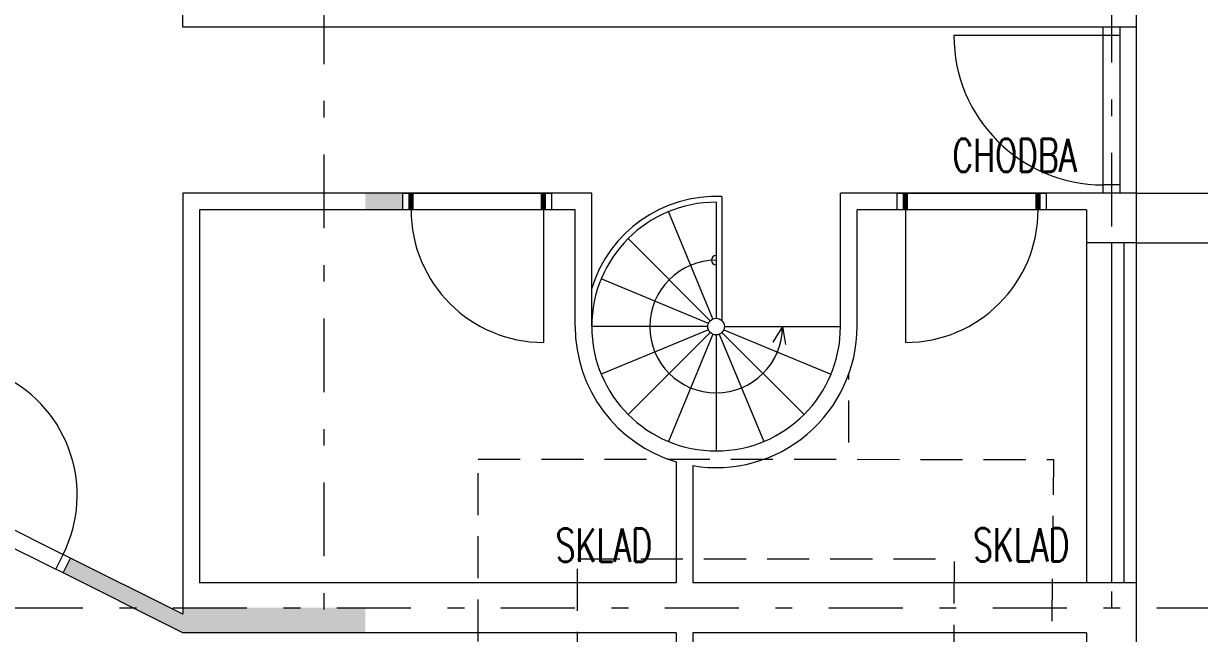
# Model space of a CAD drawing. Header units: metres. Extents: x -45 to 1930, y -347 to 488.
# Drawn here: x 151.78 to 158.87, y -26.01 to -22.33 of the extents above; entities that cross this region are included whole.
import ezdxf

# ---------------------------------------------------------------- set-up
doc = ezdxf.new("R2010")
doc.units = ezdxf.units.M
doc.linetypes.add('ČERCHOVANÁ', pattern=[25.4, 12.7, -6.35, 0, -6.35])
doc.linetypes.add('ČÁRKOVANÁ', pattern=[19.05, 12.7, -6.35])
for name, color, linetype in [('dveře', 3, 'Continuous'), ('okna', 4, 'Continuous'), ('OSA', 7, 'ČERCHOVANÁ'), ('popis', 6, 'Continuous'), ('SRAFY', 3, 'Continuous'), ('zariz.predmety', 203, 'Continuous'), ('ZDIVO', 1, 'Continuous')]:
    doc.layers.add(name, color=color, linetype=linetype)
doc.layers.add('FLOATINGWINDOWS', color=2, linetype='Continuous', plot=False)
doc.styles.add('ROMANS', font='romans.shx', dxfattribs={"width": 0.7})

msp = doc.modelspace()

# ---------------------------------------------------------------- hatches: boundary and pattern name
at = {"layer": 'SRAFY', "linetype": 'Continuous', "lineweight": 0}
for points in [[(154.068599, -23.457673), (154.068599, -23.357673), (153.981099, -23.357673), (153.843172, -23.357673), (153.843172, -23.457673)], [(153.843172, -25.857673), (152.743172, -25.857673), (152.743172, -26.007673), (153.843172, -26.007673)]]:
    msp.add_hatch(color=256, dxfattribs=at).paths.add_polyline_path(points)
h = msp.add_hatch(color=256, dxfattribs=at)
h.paths.add_polyline_path([(151.030437, -25.153105), (151.215702, -25.245543), (151.260348, -25.156062), (151.049217, -25.050718)])
h.paths.add_polyline_path([(152.021025, -25.647358), (152.44254, -25.857673), (152.666523, -25.857673), (152.065671, -25.557878)])
h.paths.add_polyline_path([(152.44254, -25.857673), (152.743172, -26.007673), (152.743172, -25.895916), (152.666523, -25.857673)])

# ---------------------------------------------------------------- linework, layer by layer
at = {"linetype": 'Continuous', "lineweight": 0}
for p, q in [((154.068599, -23.457673), (154.068599, -23.357673)), ((154.968599, -23.457673), (154.968599, -23.357673)), ((157.050916, -23.457673), (157.050916, -23.357673)), ((157.950916, -23.457673), (157.950916, -23.357673)), ((158.493172, -23.357673), (169.131084, -23.357673)), ((158.493172, -23.657673), (165.317651, -23.657673))]:
    msp.add_line(p, q, dxfattribs=at)
at = {"layer": 'dveře', "linetype": 'Continuous', "lineweight": 0}
for p, q in [((158.293172, -22.407673), (157.393172, -22.407673)), ((158.293172, -23.357673), (158.293172, -22.357673)), ((158.393172, -22.407673), (158.293172, -22.407673)), ((158.393172, -22.357673), (158.393172, -23.357673)), ((158.393172, -23.307673), (158.293172, -23.307673)), ((154.068599, -23.357673), (154.968599, -23.357673)), ((155.993661, -23.377919), (155.993661, -24.126431)), ((157.050916, -23.357673), (157.950916, -23.357673)), ((154.968599, -23.457673), (154.068599, -23.457673)), ((154.918599, -23.457673), (154.918599, -24.257673)), ((155.939526, -24.115944), (155.671648, -23.469229)), ((155.958661, -23.412138), (155.958661, -24.112138)), ((157.950916, -23.457673), (157.050916, -23.457673)), ((157.100916, -23.457673), (157.100916, -24.257673)), ((155.923305, -24.126783), (155.42833, -23.631808)), ((155.912467, -24.143004), (155.265751, -23.875126)), ((155.908661, -24.162138), (155.208661, -24.162138)), ((155.912467, -24.181272), (155.265751, -24.449151)), ((156.004855, -24.181272), (156.65157, -24.449151)), ((156.008661, -24.162138), (156.708661, -24.162138)), ((156.358661, -24.162138), (156.300741, -24.255554)), ((156.358661, -24.162138), (156.376423, -24.270608)), ((155.923305, -24.197494), (155.42833, -24.692468)), ((155.939526, -24.208332), (155.671648, -24.855048)), ((155.958661, -24.212138), (155.958661, -24.912138)), ((155.977795, -24.208332), (156.245673, -24.855048)), ((155.994016, -24.197494), (156.488991, -24.692468)), ((151.305089, -25.178385), (152.020931, -25.535555)), ((151.260442, -25.267866), (151.976285, -25.625035)), ((152.021025, -25.647358), (152.065671, -25.557878))]:
    msp.add_line(p, q, dxfattribs=at)
msp.add_circle((155.958661, -24.162138), 0.05, dxfattribs=at)
for centre, radius, start, end in [((158.293172, -22.407673), 0.9, 180, 270), ((155.958661, -24.162138), 0.785, 87.444564, 162.8263029), ((154.918599, -23.457673), 0.8, 180, 270), ((155.958661, -24.162138), 0.75, 90, 180), ((157.100916, -23.457673), 0.8, 270, 0), ((155.958661, -23.762138), 0.028063, 90, 270), ((155.958661, -24.162138), 0.4, 90, 0), ((151.305089, -25.178385), 0.8, 333.483114, 63.483114)]:
    msp.add_arc(centre, radius, start, end, dxfattribs=at)
at = {"layer": 'FLOATINGWINDOWS', "linetype": 'Continuous', "lineweight": 0, "flags": 128}
msp.add_lwpolyline([(148.693172, -30.027423), (148.693172, -17.752723), (152.743172, -17.757673), (152.736949, -15.157688), (158.493172, -15.157688), (158.493172, -35.166604)], close=True, dxfattribs=at)
at = {"layer": 'okna', "linetype": 'Continuous', "lineweight": 0}
for p, q in [((158.193172, -23.657673), (158.193172, -25.707673)), ((158.343172, -23.657673), (158.343172, -25.707673)), ((158.418172, -23.657673), (158.418172, -25.707673)), ((158.493172, -23.657673), (158.493172, -25.707673))]:
    msp.add_line(p, q, dxfattribs=at)
at = {"layer": 'OSA', "color": 253, "lineweight": 0, "ltscale": 0.035}
for p, q in [((153.593172, -11.256196), (153.593172, -34.030199)), ((158.343172, -11.2472), (158.343172, -36.508916)), ((146.749078, -25.857673), (161.622398, -25.857673)), ((146.749078, -25.857673), (161.622398, -25.857673)), ((146.750685, -25.857673), (161.624004, -25.857673))]:
    msp.add_line(p, q, dxfattribs=at)
at = {"layer": 'zariz.predmety', "linetype": 'ČÁRKOVANÁ', "lineweight": 0, "ltscale": 0.02}
msp.add_line((156.758661, -24.861798), (156.758661, -24.449366), dxfattribs=at)
at = {"layer": 'zariz.predmety', "linetype": 'ČÁRKOVANÁ', "lineweight": 0, "ltscale": 0.02, "flags": 128}
for points in [[(154.52387, -24.961687), (157.99387, -24.962897), (157.942286, -29.502879), (156.352287, -29.502325), (156.351362, -32.152325), (151.081363, -32.150487), (151.081907, -30.590487), (152.801866, -30.591087), (154.521907, -30.591687), (154.522475, -28.961687)], [(155.123661, -25.561896), (157.39366, -25.562688), (157.392485, -28.932688), (156.032485, -28.932213), (156.031994, -30.342213), (156.181994, -30.342265), (156.181683, -31.232265), (156.031683, -31.232213), (156.031474, -31.832213), (153.509043, -31.831333), (152.984363, -30.91115), (155.121795, -30.911896)]]:
    msp.add_lwpolyline(points, close=True, dxfattribs=at)
at = {"layer": 'ZDIVO', "linetype": 'Continuous', "lineweight": 0}
for p, q in [((152.743172, -22.357673), (152.743172, -17.757673)), ((158.493172, -22.057673), (158.493172, -22.357673)), ((158.493172, -22.057673), (158.493172, -22.357673)), ((158.493172, -22.357673), (152.743172, -22.357673)), ((152.743172, -23.357673), (152.743172, -25.707673)), ((155.208661, -23.357673), (152.743172, -23.357673)), ((154.118599, -23.357673), (153.981099, -23.357673)), ((155.208661, -24.162138), (155.208661, -23.357673)), ((158.493172, -23.357673), (156.708661, -23.357673)), ((156.708661, -24.162138), (156.708661, -23.357673)), ((158.493172, -23.357673), (158.493172, -23.657673)), ((152.843172, -23.457673), (152.843172, -25.707673)), ((155.108661, -23.457673), (152.843172, -23.457673)), ((154.118599, -23.457673), (153.981099, -23.457673)), ((154.968599, -23.457673), (154.918599, -23.457673)), ((155.108661, -24.162138), (155.108661, -23.457673)), ((156.808661, -24.162138), (156.808661, -23.457673)), ((158.193172, -23.457673), (156.808661, -23.457673)), ((157.950916, -23.457673), (157.900916, -23.457673)), ((158.193172, -23.457673), (158.193172, -23.657673)), ((158.493172, -23.657673), (158.193172, -23.657673)), ((155.718172, -24.977408), (155.718172, -25.707673)), ((155.818172, -25.000448), (155.818172, -25.707673)), ((151.976285, -25.625035), (152.020931, -25.535555)), ((152.743172, -25.895916), (152.020931, -25.535555)), ((152.743172, -26.007673), (151.976285, -25.625035)), ((152.743172, -25.707673), (152.743172, -25.895916)), ((155.718172, -25.707673), (152.843172, -25.707673)), ((158.493172, -25.707673), (155.818172, -25.707673)), ((158.493172, -25.707673), (158.493172, -35.166604)), ((155.718172, -26.007673), (152.743172, -26.007673)), ((155.718172, -26.007673), (155.718172, -27.541943)), ((158.193172, -26.007673), (155.818172, -26.007673)), ((155.818172, -26.007673), (155.818172, -27.541943)), ((158.193172, -26.007673), (158.193172, -35.009282))]:
    msp.add_line(p, q, dxfattribs=at)
at = {"layer": 'ZDIVO', "linetype": 'ByBlock', "lineweight": 70}
for p, q in [((154.118599, -23.457673), (154.118599, -23.357673)), ((154.918599, -23.457673), (154.918599, -23.357673)), ((157.100916, -23.457673), (157.100916, -23.357673)), ((157.900916, -23.457673), (157.900916, -23.357673))]:
    msp.add_line(p, q, dxfattribs=at)
at = {"layer": 'ZDIVO', "linetype": 'Continuous', "lineweight": 0}
for radius, start, end in [(0.85, 180, 253.5649503), (0.75, 180, 0), (0.85, 260.4864303, 0)]:
    msp.add_arc((155.958661, -24.162138), radius, start, end, dxfattribs=at)

# ---------------------------------------------------------------- texts
at = {"layer": 'popis', "linetype": 'Continuous', "lineweight": 0, "char_height": 0.2, "width": 1.33215401, "attachment_point": 1, "style": 'ROMANS'}
for s, insert in [('CHODBA', (157.383963, -23.029609)), ('SKLAD', (154.990986, -25.379609)), ('SKLAD', (157.508342, -25.378079))]:
    msp.add_mtext(s, dxfattribs=dict(at, insert=insert))

doc.saveas('drawing.dxf')
